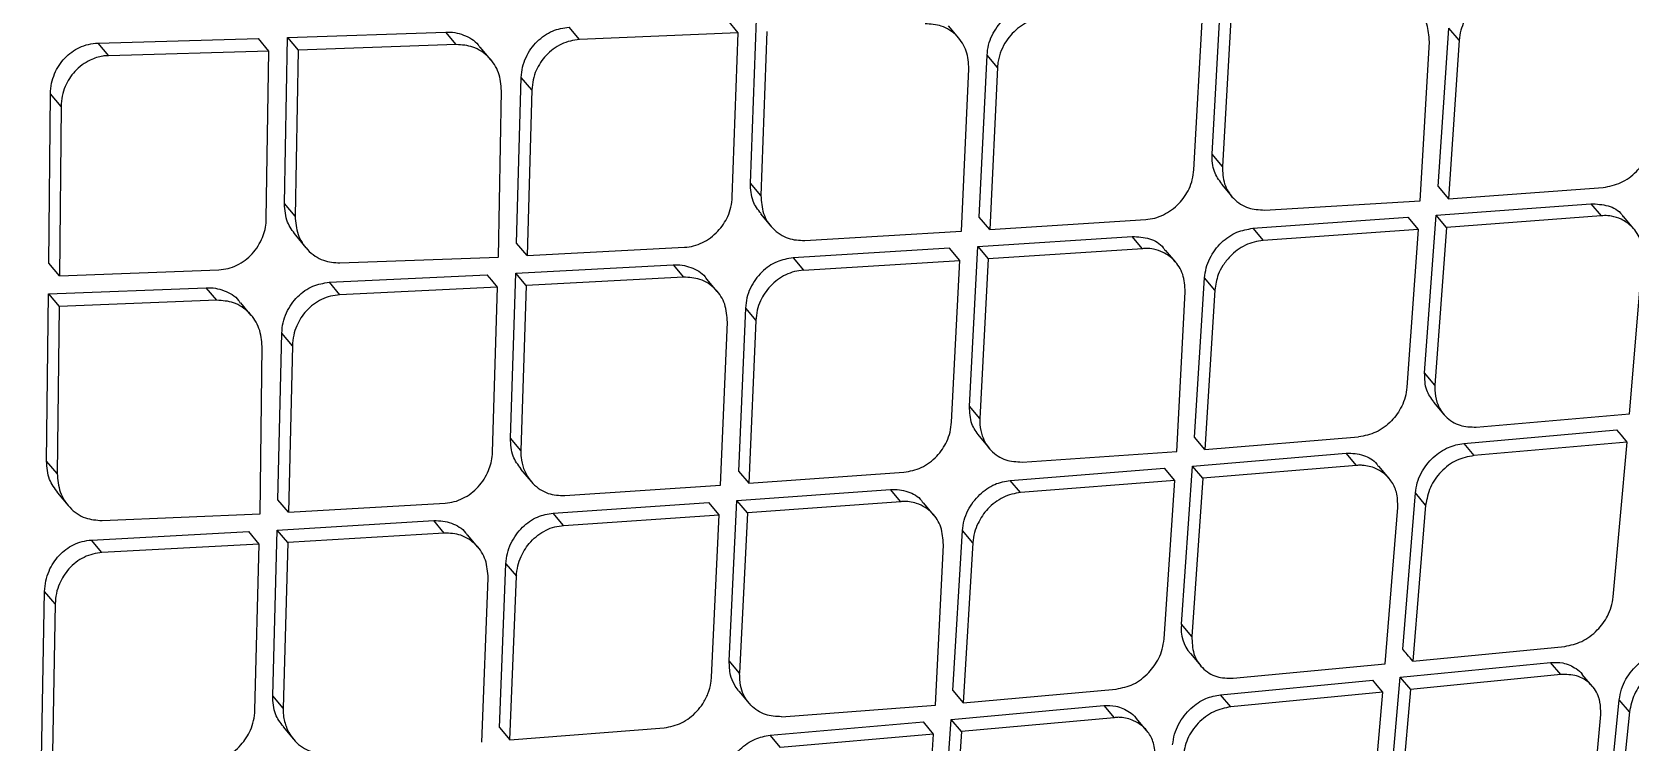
# Model space of a CAD drawing. Extents: x 0 to 84, y -21 to 126.
# Drawn here: x 9.404 to 11.04, y 64.551 to 65.278 of the extents above; entities that cross this region are included whole.
import ezdxf

# ---------------------------------------------------------------- set-up
doc = ezdxf.new("R2010")
doc.units = 0
doc.header["$MEASUREMENT"] = 0
doc.layers.add('1', color=4, linetype='Continuous')

# ---------------------------------------------------------------- blocks, each defined once
blk = doc.blocks.new('PRODIGY')
at = {"layer": '1', "color": 3, "linetype": 'Continuous', "lineweight": 25}
for p, q in [((10.6121, 65.153), (10.6213, 65.3157)), ((10.5936, 65.137), (10.6027, 65.3015)), ((10.6319, 65.3031), (10.6227, 65.1405)), ((9.6656, 65.2724), (9.8276, 65.278)), ((9.8384, 65.2652), (9.8276, 65.278)), ((9.9646, 65.2702), (9.9539, 65.283)), ((10.1271, 65.2772), (10.1163, 65.29)), ((10.1395, 65.1234), (10.1458, 65.2913)), ((10.1565, 65.2786), (10.1502, 65.1107)), ((10.353, 65.2716), (10.3423, 65.2843)), ((10.8436, 65.1198), (10.8546, 65.2821)), ((10.8651, 65.2696), (10.8546, 65.2821)), ((9.4715, 65.2667), (9.6358, 65.2714)), ((9.4715, 65.2667), (9.4824, 65.2537)), ((9.6467, 65.2585), (9.6358, 65.2714)), ((9.6626, 65.1024), (9.6656, 65.2724)), ((9.6656, 65.2723), (9.6765, 65.2595)), ((9.8384, 65.2652), (9.6765, 65.2595)), ((9.8737, 65.2497), (9.8629, 65.2625)), ((10.1271, 65.2772), (9.9646, 65.2702)), ((10.121, 65.1092), (10.1271, 65.2773)), ((10.8253, 65.1053), (10.8346, 65.2681)), ((10.8651, 65.2696), (10.8541, 65.1073)), ((9.6467, 65.2585), (9.4824, 65.2537)), ((9.6438, 65.0867), (9.6467, 65.2585)), ((9.6765, 65.2595), (9.6734, 65.0895)), ((10.3739, 65.0885), (10.3818, 65.2544)), ((10.3925, 65.2418), (10.3818, 65.2544)), ((9.9002, 65.0619), (9.905, 65.2315)), ((9.9158, 65.2187), (9.905, 65.2314)), ((10.3555, 65.0741), (10.3632, 65.2402)), ((10.3925, 65.2418), (10.3845, 65.0759)), ((9.4214, 65.0414), (9.423, 65.2148)), ((9.4339, 65.2018), (9.423, 65.2148)), ((9.8816, 65.0477), (9.8847, 65.2178)), ((9.9158, 65.2187), (9.911, 65.0491)), ((9.4339, 65.2018), (9.4323, 65.0284)), ((10.6227, 65.1405), (10.6121, 65.153)), ((10.1502, 65.1107), (10.1395, 65.1234)), ((10.6218, 65.1222), (10.6324, 65.1097)), ((10.8436, 65.1198), (10.8541, 65.1073)), ((10.8541, 65.1073), (11.0127, 65.1189)), ((9.6734, 65.0895), (9.6625, 65.1024)), ((10.6659, 65.0958), (10.8253, 65.1053)), ((10.8415, 65.0904), (10.9999, 65.1022)), ((10.9999, 65.1022), (11.0105, 65.0898)), ((10.1499, 65.0918), (10.1606, 65.0791)), ((10.3845, 65.0759), (10.3739, 65.0885)), ((10.3845, 65.0759), (10.5443, 65.0861)), ((10.6538, 65.0771), (10.8127, 65.0884)), ((10.8127, 65.0884), (10.8233, 65.0759)), ((10.8298, 64.9291), (10.8415, 65.0904)), ((10.8521, 65.078), (10.8415, 65.0904)), ((11.0105, 65.0898), (10.8521, 65.078)), ((11.0439, 65.0765), (11.0334, 65.089)), ((9.6737, 65.0699), (9.6845, 65.0571)), ((10.1952, 65.0645), (10.3555, 65.0741)), ((10.3724, 65.0584), (10.5305, 65.0687)), ((10.5411, 65.0562), (10.5305, 65.0687)), ((10.6539, 65.0771), (10.6644, 65.0646)), ((10.8233, 65.0759), (10.6644, 65.0646)), ((10.8233, 65.0759), (10.8117, 64.9143)), ((10.8521, 65.078), (10.8403, 64.9166)), ((9.911, 65.0491), (9.9002, 65.0619)), ((9.911, 65.0491), (10.0722, 65.0576)), ((10.3434, 65.0566), (10.1832, 65.0469)), ((10.354, 65.044), (10.3434, 65.0566)), ((10.3638, 64.895), (10.3724, 65.0584)), ((10.3724, 65.0584), (10.383, 65.0458)), ((10.5411, 65.0562), (10.383, 65.0458)), ((10.575, 65.0423), (10.5644, 65.0548)), ((9.4323, 65.0284), (9.4214, 65.0414)), ((9.4323, 65.0284), (9.5954, 65.0346)), ((9.7193, 65.0416), (9.8816, 65.0476)), ((9.8993, 65.0311), (10.0603, 65.0398)), ((10.0603, 65.0398), (10.071, 65.0271)), ((10.1832, 65.0469), (10.1939, 65.0342)), ((10.1939, 65.0342), (10.354, 65.044)), ((10.3455, 64.8787), (10.354, 65.044)), ((10.383, 65.0458), (10.3744, 64.8824)), ((11.0395, 64.8871), (11.0528, 65.0466)), ((9.421, 65.0099), (9.5824, 65.0162)), ((9.5933, 65.0034), (9.5824, 65.0162)), ((9.7082, 65.0218), (9.87, 65.0296)), ((9.7082, 65.0218), (9.719, 65.009)), ((9.8807, 65.0169), (9.719, 65.009)), ((9.8755, 64.8478), (9.8807, 65.0169)), ((9.8938, 64.8623), (9.8993, 65.0311)), ((9.91, 65.0184), (9.8993, 65.0311)), ((9.91, 65.0184), (9.9046, 64.8496)), ((10.071, 65.0271), (9.91, 65.0184)), ((10.1056, 65.0125), (10.0949, 65.0251)), ((10.5941, 64.8632), (10.6045, 65.0262)), ((10.6151, 65.0137), (10.6045, 65.0262)), ((9.4189, 64.8388), (9.421, 65.0099)), ((9.4211, 65.0099), (9.432, 64.997)), ((9.5933, 65.0034), (9.432, 64.997)), ((9.6286, 64.9879), (9.6178, 65.0007)), ((10.576, 64.8485), (10.5847, 65.012)), ((10.6151, 65.0137), (10.6046, 64.8507)), ((9.432, 64.997), (9.4298, 64.8259)), ((10.1344, 64.9953), (10.1272, 64.8286)), ((10.1344, 64.9953), (10.1451, 64.9827)), ((9.6559, 64.7991), (9.6599, 64.9697)), ((9.6707, 64.9569), (9.6599, 64.9697)), ((10.1089, 64.814), (10.116, 64.9809)), ((10.1451, 64.9827), (10.1378, 64.816)), ((9.6375, 64.7847), (9.6397, 64.9559)), ((9.6707, 64.9569), (9.6667, 64.7863)), ((10.8403, 64.9166), (10.8298, 64.9291)), ((10.3744, 64.8824), (10.3638, 64.895)), ((10.8389, 64.8991), (10.8494, 64.8866)), ((10.8826, 64.8735), (11.0395, 64.8871)), ((10.8698, 64.8569), (11.0266, 64.8706)), ((9.9046, 64.8496), (9.8938, 64.8623)), ((10.3736, 64.8641), (10.3842, 64.8516)), ((10.6046, 64.8507), (10.5941, 64.8632)), ((10.6046, 64.8507), (10.7622, 64.8635)), ((10.8698, 64.8569), (10.8803, 64.8444)), ((11.037, 64.8582), (10.8803, 64.8444)), ((11.0228, 64.6997), (11.037, 64.8582)), ((9.4298, 64.8259), (9.4189, 64.8388)), ((10.4176, 64.8378), (10.576, 64.8484)), ((10.5921, 64.8337), (10.7496, 64.8467)), ((10.7601, 64.8342), (10.7496, 64.8467)), ((9.9043, 64.8306), (9.915, 64.8179)), ((10.1272, 64.8286), (10.1378, 64.816)), ((10.1378, 64.816), (10.2967, 64.8273)), ((10.4056, 64.819), (10.5635, 64.8314)), ((10.5741, 64.8189), (10.5635, 64.8314)), ((10.5809, 64.6717), (10.5921, 64.8337)), ((10.6027, 64.8212), (10.5914, 64.6593)), ((10.6027, 64.8212), (10.5922, 64.8337)), ((10.7601, 64.8342), (10.6027, 64.8212)), ((10.7934, 64.821), (10.7828, 64.8336)), ((9.4302, 64.8062), (9.4411, 64.7933)), ((9.9495, 64.8034), (10.1089, 64.814)), ((10.1258, 64.7984), (10.283, 64.8098)), ((10.2936, 64.7972), (10.283, 64.8098)), ((10.4162, 64.8065), (10.4056, 64.819)), ((10.5741, 64.8189), (10.4162, 64.8065)), ((10.563, 64.6567), (10.5741, 64.8189)), ((10.8073, 64.6463), (10.8203, 64.8061)), ((10.8308, 64.7937), (10.8203, 64.8061)), ((9.6667, 64.7863), (9.6559, 64.7991)), ((9.6667, 64.7863), (9.8271, 64.7957)), ((9.9377, 64.7856), (10.0969, 64.7964)), ((10.1076, 64.7838), (10.0969, 64.7964)), ((10.1179, 64.6341), (10.1258, 64.7984)), ((10.1364, 64.7858), (10.1258, 64.7984)), ((10.2936, 64.7972), (10.1364, 64.7858)), ((10.3274, 64.7834), (10.3168, 64.796)), ((10.7895, 64.6311), (10.8023, 64.7912)), ((10.8308, 64.7937), (10.8178, 64.6339)), ((9.4758, 64.7779), (9.6375, 64.7847)), ((9.6551, 64.7682), (9.8154, 64.7778)), ((9.8261, 64.7651), (9.8154, 64.7778)), ((9.9483, 64.7729), (9.9377, 64.7856)), ((9.9483, 64.7729), (10.1076, 64.7838)), ((10.0998, 64.6177), (10.1076, 64.7838)), ((10.1364, 64.7858), (10.1285, 64.6216)), ((9.4649, 64.7579), (9.6259, 64.7665)), ((9.4757, 64.7451), (9.4649, 64.7579)), ((9.6367, 64.7538), (9.6259, 64.7665)), ((9.6505, 64.5984), (9.6551, 64.7682)), ((9.6659, 64.7554), (9.6551, 64.7682)), ((9.6659, 64.7554), (9.6612, 64.5857)), ((9.8261, 64.7651), (9.6659, 64.7554)), ((9.8606, 64.7505), (9.8499, 64.7632)), ((10.3469, 64.6039), (10.3567, 64.7676)), ((10.3673, 64.755), (10.3567, 64.7676)), ((10.3673, 64.755), (10.3574, 64.5914)), ((9.6367, 64.7538), (9.4757, 64.7451)), ((9.6323, 64.5838), (9.6367, 64.7538)), ((10.329, 64.5889), (10.3371, 64.7531)), ((9.8828, 64.5659), (9.8893, 64.7335)), ((9.8893, 64.7335), (9.9, 64.7208)), ((9.4138, 64.5337), (9.4169, 64.7053)), ((9.4278, 64.6925), (9.417, 64.7053)), ((9.8647, 64.5511), (9.871, 64.7189)), ((9.8934, 64.5533), (9.9, 64.7208)), ((9.4278, 64.6925), (9.4246, 64.5209)), ((10.5914, 64.6593), (10.5809, 64.6717)), ((10.59, 64.6417), (10.6005, 64.6292)), ((10.8178, 64.6339), (10.9732, 64.6491)), ((10.1285, 64.6216), (10.1179, 64.6341)), ((10.6336, 64.6164), (10.7895, 64.6311)), ((10.8048, 64.6174), (10.9586, 64.6327)), ((10.9691, 64.6203), (10.9586, 64.6327)), ((10.6209, 64.5996), (10.7766, 64.6146)), ((10.791, 64.4602), (10.8048, 64.6174)), ((10.8048, 64.6173), (10.8153, 64.6049)), ((10.9691, 64.6203), (10.8153, 64.6049)), ((11.0016, 64.6081), (10.9912, 64.6204)), ((9.6612, 64.5857), (9.6505, 64.5984)), ((10.1277, 64.6032), (10.1383, 64.5907)), ((10.3469, 64.6039), (10.3574, 64.5914)), ((10.3574, 64.5914), (10.514, 64.6054)), ((10.6314, 64.5872), (10.6209, 64.5996)), ((10.7871, 64.6022), (10.6314, 64.5872)), ((10.7732, 64.4433), (10.7871, 64.6022)), ((10.8153, 64.6049), (10.8014, 64.4478)), ((11.0132, 64.4379), (11.0291, 64.5944)), ((11.0395, 64.5821), (11.0291, 64.5944)), ((10.1715, 64.5771), (10.329, 64.5889)), ((10.3343, 64.4117), (10.345, 64.5743)), ((10.345, 64.5743), (10.5014, 64.5885)), ((10.3556, 64.5618), (10.345, 64.5743)), ((10.5119, 64.576), (10.3556, 64.5618)), ((10.5014, 64.5885), (10.5119, 64.576)), ((10.5451, 64.5631), (10.5346, 64.5755)), ((10.9958, 64.4224), (11.01, 64.5794)), ((11.0395, 64.5821), (11.0236, 64.4256)), ((9.6611, 64.5666), (9.6718, 64.5539)), ((9.8828, 64.5659), (9.8934, 64.5533)), ((9.8934, 64.5533), (10.0514, 64.5657)), ((10.1597, 64.5582), (10.3166, 64.5718)), ((10.1702, 64.5457), (10.1597, 64.5582)), ((10.3271, 64.5593), (10.1702, 64.5456)), ((10.3271, 64.5593), (10.3166, 64.5718)), ((10.3166, 64.3965), (10.3271, 64.5593)), ((10.3556, 64.5618), (10.3448, 64.3993))]:
    blk.add_line(p, q, dxfattribs=at)
at = {"layer": '1', "color": 3, "linetype": 'Continuous', "lineweight": 25, "flags": 128}
for points in [[(9.8807, 65.0169), (9.8747, 65.024), (9.87, 65.0296)], [(11.037, 64.8582), (11.0312, 64.8652), (11.0266, 64.8706)], [(10.7871, 64.6022), (10.7812, 64.6091), (10.7766, 64.6146)]]:
    blk.add_lwpolyline(points, dxfattribs=at)
at = {"layer": '1', "color": 3, "linetype": 'Continuous', "lineweight": 25}
blk.add_arc((10.6177, 64.6667), 0.0372, 172.2272, 222.0805, dxfattribs=at)
for points, knots in [([(9.9071, 61.4994), (10.0344, 61.6178), (10.2936, 61.8591), (10.674, 62.2138), (11.0381, 62.5536), (11.3708, 62.8642), (11.6721, 63.1456), (11.9421, 63.3978), (12.2073, 63.6454), (12.4768, 63.8969), (12.7617, 64.1627), (13.0468, 64.4283), (13.3194, 64.6822), (13.5794, 64.9241), (13.829, 65.1563), (14.0937, 65.4023), (14.3852, 65.673), (14.7122, 65.9766), (15.0677, 66.3063), (15.4502, 66.6609), (15.8584, 67.0394), (16.2987, 67.448), (16.7561, 67.8725), (17.0665, 68.1614), (17.2195, 68.3038)], [0, 0, 0, 0, 0.052205, 0.106329, 0.156158, 0.201702, 0.242965, 0.279941, 0.312633, 0.351893, 0.390616, 0.429625, 0.468921, 0.502488, 0.536262, 0.571311, 0.611052, 0.65574, 0.705379, 0.756722, 0.812476, 0.872629, 0.937199, 1, 1, 1, 1]), ([(18.6647, 67.4283), (18.3332, 67.2006), (17.6736, 66.7476), (16.7295, 66.0094), (15.8109, 65.2516), (14.9176, 64.4679), (14.0492, 63.67), (13.2016, 62.8605), (12.3829, 62.0294), (11.5877, 61.1661), (11.0913, 60.5598), (10.8417, 60.2549)], [0, 0, 0, 0, 0.113392, 0.225638, 0.337341, 0.448782, 0.560232, 0.669481, 0.778832, 0.888787, 1, 1, 1, 1]), ([(10.8346, 65.2681), (10.8342, 65.2743), (10.8335, 65.2865), (10.8245, 65.3003), (10.8133, 65.3085), (10.8032, 65.3118), (10.7958, 65.3128), (10.7921, 65.3125), (10.7909, 65.3124)], [0, 0, 0, 0, 0.249287, 0.498361, 0.695539, 0.844884, 0.946292, 1, 1, 1, 1]), ([(10.9149, 65.32), (10.9118, 65.3196), (10.9056, 65.3188), (10.8936, 65.3143), (10.8804, 65.305), (10.8711, 65.2916), (10.8664, 65.2796), (10.8656, 65.273), (10.8651, 65.2696)], [0, 0, 0, 0, 0.126753, 0.252494, 0.500311, 0.732695, 0.862077, 1, 1, 1, 1]), ([(10.3818, 65.2544), (10.3822, 65.2578), (10.3829, 65.2647), (10.3866, 65.2744), (10.3918, 65.2833), (10.4004, 65.2932), (10.4137, 65.3025), (10.4254, 65.3044), (10.4311, 65.3054)], [0, 0, 0, 0, 0.137939, 0.271922, 0.402078, 0.528622, 0.770336, 1, 1, 1, 1]), ([(9.8276, 65.278), (9.8308, 65.278), (9.8371, 65.2778), (9.8487, 65.2742), (9.8583, 65.2692), (9.862, 65.263), (9.8625, 65.2622)], [0, 0, 0, 0, 0.233086, 0.464564, 0.922384, 1, 1, 1, 1]), ([(9.905, 65.2315), (9.9053, 65.235), (9.9059, 65.2419), (9.9095, 65.2519), (9.9146, 65.2608), (9.9231, 65.2708), (9.9363, 65.2803), (9.9481, 65.2821), (9.9539, 65.283)], [0, 0, 0, 0, 0.138389, 0.272567, 0.402715, 0.529078, 0.770322, 1, 1, 1, 1]), ([(10.3632, 65.2402), (10.3628, 65.2465), (10.362, 65.259), (10.3534, 65.2723), (10.3438, 65.2801), (10.333, 65.2855), (10.324, 65.2861), (10.3183, 65.2864)], [0, 0, 0, 0, 0.249047, 0.498587, 0.639792, 0.770549, 1, 1, 1, 1]), ([(10.4418, 65.2927), (10.4386, 65.2924), (10.4324, 65.2917), (10.4233, 65.2883), (10.4149, 65.2833), (10.4075, 65.2768), (10.401, 65.2687), (10.396, 65.2591), (10.3931, 65.2498), (10.3926, 65.2439), (10.3925, 65.2418)], [0, 0, 0, 0, 0.126372, 0.251766, 0.376475, 0.500726, 0.623908, 0.767187, 0.913228, 1, 1, 1, 1]), ([(9.4229, 65.2148), (9.4232, 65.2184), (9.4237, 65.2254), (9.4278, 65.2382), (9.4367, 65.2521), (9.4499, 65.2615), (9.4618, 65.2658), (9.4682, 65.2664), (9.4715, 65.2667)], [0, 0, 0, 0, 0.139083, 0.270935, 0.512791, 0.746542, 0.87124, 1, 1, 1, 1]), ([(9.8847, 65.2178), (9.8842, 65.2242), (9.883, 65.2369), (9.8741, 65.2505), (9.8643, 65.2585), (9.8533, 65.2641), (9.8442, 65.2648), (9.8384, 65.2652)], [0, 0, 0, 0, 0.248843, 0.498573, 0.640146, 0.770958, 1, 1, 1, 1]), ([(9.9646, 65.2702), (9.9615, 65.2699), (9.9552, 65.2692), (9.946, 65.2658), (9.9376, 65.2608), (9.9281, 65.2524), (9.9209, 65.2414), (9.9167, 65.229), (9.9161, 65.2222), (9.9158, 65.2187)], [0, 0, 0, 0, 0.12663, 0.252179, 0.376965, 0.501439, 0.732698, 0.861879, 1, 1, 1, 1]), ([(9.4824, 65.2537), (9.4822, 65.2537), (9.4815, 65.2538), (9.4795, 65.2538), (9.4735, 65.2531), (9.4648, 65.2502), (9.4551, 65.2445), (9.4456, 65.236), (9.4386, 65.2248), (9.4346, 65.2123), (9.4341, 65.2054), (9.4339, 65.2018)], [0, 0, 0, 0, 0.009826, 0.025586, 0.075772, 0.251618, 0.376065, 0.502004, 0.733155, 0.862123, 1, 1, 1, 1]), ([(11.0127, 65.1189), (11.0188, 65.1201), (11.031, 65.1224), (11.047, 65.1342), (11.0565, 65.1475), (11.0612, 65.1594), (11.0621, 65.1659), (11.0626, 65.1692)], [0, 0, 0, 0, 0.248773, 0.499587, 0.733972, 0.863105, 1, 1, 1, 1]), ([(10.6222, 65.1225), (10.6192, 65.1265), (10.6127, 65.1352), (10.6123, 65.1468), (10.6121, 65.153)], [0, 0, 0, 0, 0.458214, 1, 1, 1, 1]), ([(10.5443, 65.0861), (10.5473, 65.0865), (10.5535, 65.0872), (10.5625, 65.0907), (10.5709, 65.0957), (10.5805, 65.1041), (10.5879, 65.1149), (10.5924, 65.127), (10.5932, 65.1336), (10.5936, 65.137)], [0, 0, 0, 0, 0.124621, 0.249567, 0.374994, 0.50109, 0.733778, 0.86277, 1, 1, 1, 1]), ([(10.6227, 65.1405), (10.623, 65.1343), (10.6236, 65.1221), (10.6318, 65.1092), (10.641, 65.1017), (10.6514, 65.0965), (10.6602, 65.0961), (10.6659, 65.0958)], [0, 0, 0, 0, 0.249379, 0.498903, 0.636725, 0.766292, 1, 1, 1, 1]), ([(10.1504, 65.0921), (10.1472, 65.0962), (10.1404, 65.1051), (10.1398, 65.117), (10.1395, 65.1234)], [0, 0, 0, 0, 0.456349, 1, 1, 1, 1]), ([(9.6741, 65.0701), (9.6709, 65.0744), (9.6639, 65.0836), (9.663, 65.0957), (9.6625, 65.1024)], [0, 0, 0, 0, 0.454919, 1, 1, 1, 1]), ([(10.0722, 65.0576), (10.0753, 65.058), (10.0814, 65.0587), (10.0905, 65.0621), (10.0989, 65.0672), (10.1085, 65.0757), (10.1157, 65.0866), (10.12, 65.0989), (10.1206, 65.1057), (10.121, 65.1092)], [0, 0, 0, 0, 0.12487, 0.249836, 0.375229, 0.50128, 0.733342, 0.86241, 1, 1, 1, 1]), ([(10.1502, 65.1107), (10.1507, 65.1044), (10.1516, 65.0918), (10.1601, 65.0785), (10.1696, 65.0708), (10.1804, 65.0653), (10.1894, 65.0648), (10.1952, 65.0645)], [0, 0, 0, 0, 0.249184, 0.498716, 0.637217, 0.767032, 1, 1, 1, 1]), ([(10.9999, 65.1022), (11.0059, 65.1019), (11.0177, 65.1013), (11.0293, 65.0951), (11.0325, 65.0895), (11.0329, 65.0887)], [0, 0, 0, 0, 0.46735, 0.924636, 1, 1, 1, 1]), ([(9.5954, 65.0346), (9.5985, 65.035), (9.6048, 65.0356), (9.6139, 65.039), (9.6224, 65.0441), (9.6322, 65.053), (9.6406, 65.0668), (9.6438, 65.0795), (9.6438, 65.0859), (9.6438, 65.0867)], [0, 0, 0, 0, 0.125416, 0.250573, 0.375934, 0.501873, 0.750952, 0.971882, 1, 1, 1, 1]), ([(9.6734, 65.0895), (9.674, 65.0831), (9.6751, 65.0703), (9.6839, 65.0567), (9.6935, 65.0485), (9.7044, 65.0428), (9.7135, 65.0421), (9.7193, 65.0416)], [0, 0, 0, 0, 0.248987, 0.498696, 0.638398, 0.768561, 1, 1, 1, 1]), ([(11.0528, 65.0466), (11.0526, 65.0527), (11.0522, 65.0648), (11.0435, 65.0784), (11.0324, 65.0863), (11.0223, 65.0895), (11.0151, 65.0903), (11.0116, 65.0899), (11.0105, 65.0898)], [0, 0, 0, 0, 0.249429, 0.498599, 0.699188, 0.849669, 0.949878, 1, 1, 1, 1]), ([(10.5305, 65.0687), (10.5364, 65.0683), (10.5483, 65.0676), (10.56, 65.0612), (10.5634, 65.0554), (10.564, 65.0545)], [0, 0, 0, 0, 0.463897, 0.915349, 1, 1, 1, 1]), ([(10.6045, 65.0262), (10.6049, 65.0297), (10.6058, 65.0365), (10.6096, 65.0463), (10.615, 65.0551), (10.6237, 65.0649), (10.6369, 65.0741), (10.6483, 65.0761), (10.6538, 65.0771)], [0, 0, 0, 0, 0.140009, 0.275559, 0.406814, 0.533818, 0.774508, 1, 1, 1, 1]), ([(10.5847, 65.012), (10.5843, 65.0181), (10.5835, 65.0304), (10.5746, 65.0442), (10.5634, 65.0523), (10.5534, 65.0556), (10.546, 65.0567), (10.5423, 65.0563), (10.5411, 65.0562)], [0, 0, 0, 0, 0.249403, 0.49832, 0.694227, 0.843123, 0.944943, 1, 1, 1, 1]), ([(10.6644, 65.0646), (10.6613, 65.0642), (10.6552, 65.0634), (10.6462, 65.0599), (10.6378, 65.0549), (10.6299, 65.0479), (10.6232, 65.0394), (10.617, 65.0279), (10.6158, 65.0191), (10.6151, 65.0137)], [0, 0, 0, 0, 0.125484, 0.25065, 0.375688, 0.500763, 0.651443, 0.784922, 1, 1, 1, 1]), ([(10.0603, 65.0398), (10.0635, 65.0398), (10.0698, 65.0398), (10.0812, 65.0364), (10.0906, 65.0316), (10.0941, 65.0257), (10.0945, 65.0249)], [0, 0, 0, 0, 0.2359836, 0.469582, 0.9286468, 1, 1, 1, 1]), ([(10.1832, 65.0469), (10.1776, 65.0459), (10.1661, 65.044), (10.1531, 65.0347), (10.1444, 65.0247), (10.1392, 65.0158), (10.1355, 65.0058), (10.1348, 64.9989), (10.1344, 64.9953)], [0, 0, 0, 0, 0.225386, 0.465681, 0.592579, 0.723853, 0.859606, 1, 1, 1, 1]), ([(10.1939, 65.0342), (10.1908, 65.0339), (10.1846, 65.0331), (10.1756, 65.0296), (10.1672, 65.0246), (10.1577, 65.0161), (10.1505, 65.0053), (10.1461, 64.993), (10.1454, 64.9862), (10.1451, 64.9827)], [0, 0, 0, 0, 0.12557, 0.250783, 0.375887, 0.501143, 0.73051, 0.860321, 1, 1, 1, 1]), ([(9.5824, 65.0162), (9.5856, 65.0162), (9.592, 65.0161), (9.6035, 65.0125), (9.6131, 65.0075), (9.6168, 65.0013), (9.6173, 65.0004)], [0, 0, 0, 0, 0.233513, 0.464672, 0.919808, 1, 1, 1, 1]), ([(9.6598, 64.9697), (9.6601, 64.9733), (9.6607, 64.9804), (9.6642, 64.9905), (9.6693, 64.9995), (9.6778, 65.0096), (9.6909, 65.019), (9.7026, 65.0209), (9.7082, 65.0218)], [0, 0, 0, 0, 0.140268, 0.275785, 0.406749, 0.533363, 0.773531, 1, 1, 1, 1]), ([(10.116, 64.9809), (10.1155, 64.9872), (10.1147, 64.9998), (10.1061, 65.0131), (10.0966, 65.0209), (10.0858, 65.0263), (10.0768, 65.0268), (10.071, 65.0271)], [0, 0, 0, 0, 0.249117, 0.498659, 0.63831, 0.768511, 1, 1, 1, 1]), ([(9.6397, 64.9559), (9.6391, 64.9623), (9.6379, 64.9751), (9.6289, 64.9887), (9.6192, 64.9967), (9.6082, 65.0024), (9.5991, 65.003), (9.5933, 65.0034)], [0, 0, 0, 0, 0.248932, 0.498673, 0.639124, 0.769562, 1, 1, 1, 1]), ([(9.719, 65.009), (9.7159, 65.0086), (9.7096, 65.008), (9.7005, 65.0045), (9.6921, 64.9994), (9.6827, 64.9909), (9.6757, 64.9798), (9.6715, 64.9674), (9.671, 64.9605), (9.6707, 64.9569)], [0, 0, 0, 0, 0.1259177, 0.2512029, 0.3762073, 0.5013656, 0.7309996, 0.860622, 1, 1, 1, 1]), ([(13.4874, 64.9679), (13.0503, 64.5586), (12.3785, 63.9295), (11.1802, 62.783), (10.4172, 62.0482), (9.8858, 61.5364)], [0, 0, 0, 0, 0.360925, 0.554871, 1, 1, 1, 1]), ([(10.8393, 64.8994), (10.8364, 64.9032), (10.8301, 64.9115), (10.8299, 64.9229), (10.8298, 64.9291)], [0, 0, 0, 0, 0.4545187, 1, 1, 1, 1]), ([(10.8117, 64.9143), (10.8112, 64.9109), (10.8103, 64.9043), (10.8056, 64.8923), (10.7981, 64.8816), (10.7885, 64.8733), (10.7774, 64.8664), (10.7683, 64.8646), (10.7622, 64.8635)], [0, 0, 0, 0, 0.139081, 0.268893, 0.49979, 0.626912, 0.753292, 1, 1, 1, 1]), ([(10.8403, 64.9166), (10.8403, 64.9164), (10.8402, 64.9159), (10.8402, 64.9142), (10.8401, 64.9083), (10.8421, 64.8971), (10.8489, 64.8859), (10.8579, 64.8788), (10.8681, 64.8739), (10.8769, 64.8737), (10.8826, 64.8735)], [0, 0, 0, 0, 0.007299, 0.021445, 0.070415, 0.25037, 0.499593, 0.63458, 0.763112, 1, 1, 1, 1]), ([(10.374, 64.8644), (10.371, 64.8684), (10.3645, 64.8771), (10.3641, 64.8887), (10.3638, 64.895)], [0, 0, 0, 0, 0.458957, 1, 1, 1, 1]), ([(10.2967, 64.8273), (10.3028, 64.8284), (10.3119, 64.8301), (10.323, 64.8371), (10.3326, 64.8455), (10.3399, 64.8564), (10.3444, 64.8686), (10.3451, 64.8753), (10.3455, 64.8787)], [0, 0, 0, 0, 0.247205, 0.373104, 0.500357, 0.730915, 0.860725, 1, 1, 1, 1]), ([(10.3744, 64.8824), (10.3744, 64.8803), (10.3743, 64.8741), (10.3768, 64.8623), (10.3836, 64.8511), (10.3927, 64.8437), (10.403, 64.8385), (10.4119, 64.8381), (10.4176, 64.8378)], [0, 0, 0, 0, 0.084096, 0.250225, 0.499459, 0.635493, 0.764398, 1, 1, 1, 1]), ([(9.9048, 64.8309), (9.9016, 64.835), (9.8948, 64.8439), (9.8942, 64.8558), (9.8938, 64.8623)], [0, 0, 0, 0, 0.456904, 1, 1, 1, 1]), ([(10.8203, 64.8061), (10.8208, 64.8096), (10.8218, 64.8165), (10.8259, 64.8264), (10.8316, 64.8352), (10.8404, 64.8448), (10.8534, 64.8538), (10.8645, 64.8559), (10.8698, 64.8569)], [0, 0, 0, 0, 0.143512, 0.281679, 0.414567, 0.54227, 0.781085, 1, 1, 1, 1]), ([(9.4306, 64.8064), (9.4273, 64.8107), (9.4203, 64.8201), (9.4194, 64.8322), (9.4189, 64.8388)], [0, 0, 0, 0, 0.462107, 1, 1, 1, 1]), ([(9.8271, 64.7957), (9.8302, 64.7961), (9.8363, 64.7968), (9.8453, 64.8004), (9.8537, 64.8055), (9.8635, 64.8144), (9.872, 64.828), (9.8753, 64.8406), (9.8755, 64.847), (9.8755, 64.8478)], [0, 0, 0, 0, 0.124113, 0.248913, 0.374694, 0.501598, 0.750752, 0.968838, 1, 1, 1, 1]), ([(9.9046, 64.8496), (9.9046, 64.8472), (9.9046, 64.8409), (9.9075, 64.8287), (9.9145, 64.8173), (9.924, 64.8096), (9.9347, 64.8041), (9.9437, 64.8037), (9.9495, 64.8034)], [0, 0, 0, 0, 0.092728, 0.250083, 0.499315, 0.636416, 0.76565, 1, 1, 1, 1]), ([(10.7496, 64.8467), (10.7526, 64.8467), (10.7587, 64.8469), (10.7697, 64.844), (10.7787, 64.8397), (10.7819, 64.8341), (10.7824, 64.8333)], [0, 0, 0, 0, 0.236638, 0.469279, 0.921065, 1, 1, 1, 1]), ([(10.8803, 64.8444), (10.8742, 64.8432), (10.8621, 64.8408), (10.846, 64.8286), (10.8343, 64.8121), (10.832, 64.7998), (10.8308, 64.7937)], [0, 0, 0, 0, 0.248822, 0.500133, 0.749811, 1, 1, 1, 1]), ([(9.4298, 64.8259), (9.4304, 64.8195), (9.4316, 64.8066), (9.4404, 64.7929), (9.45, 64.7848), (9.4609, 64.779), (9.47, 64.7783), (9.4758, 64.7779)], [0, 0, 0, 0, 0.249149, 0.498877, 0.637661, 0.767469, 1, 1, 1, 1]), ([(10.8023, 64.7912), (10.8022, 64.7965), (10.8021, 64.8066), (10.7961, 64.8185), (10.7884, 64.8265), (10.7786, 64.8322), (10.7696, 64.8343), (10.7627, 64.8346), (10.7608, 64.8343), (10.7601, 64.8342)], [0, 0, 0, 0, 0.220324, 0.413561, 0.579595, 0.718372, 0.91342, 0.970244, 1, 1, 1, 1]), ([(10.283, 64.8098), (10.286, 64.8098), (10.2922, 64.8099), (10.3033, 64.8068), (10.3124, 64.8023), (10.3158, 64.7966), (10.3163, 64.7957)], [0, 0, 0, 0, 0.235381, 0.466912, 0.917382, 1, 1, 1, 1]), ([(10.3567, 64.7676), (10.3571, 64.7711), (10.358, 64.7781), (10.3619, 64.7881), (10.3674, 64.797), (10.3761, 64.8068), (10.389, 64.816), (10.4002, 64.818), (10.4056, 64.819)], [0, 0, 0, 0, 0.14306, 0.280814, 0.413405, 0.540881, 0.779838, 1, 1, 1, 1]), ([(10.4162, 64.8065), (10.4132, 64.8061), (10.4071, 64.8052), (10.3982, 64.8017), (10.3898, 64.7966), (10.3804, 64.7882), (10.3732, 64.7775), (10.3685, 64.7654), (10.3677, 64.7586), (10.3673, 64.755)], [0, 0, 0, 0, 0.124392, 0.24924, 0.374662, 0.50087, 0.726927, 0.857688, 1, 1, 1, 1]), ([(10.3371, 64.7531), (10.3367, 64.7593), (10.3359, 64.7716), (10.3278, 64.7841), (10.3185, 64.7917), (10.3086, 64.7962), (10.2993, 64.7979), (10.2941, 64.7973), (10.2936, 64.7972)], [0, 0, 0, 0, 0.249679, 0.498599, 0.627864, 0.773816, 0.975895, 1, 1, 1, 1]), ([(9.8154, 64.7778), (9.8186, 64.7778), (9.8248, 64.7778), (9.8362, 64.7745), (9.8455, 64.7697), (9.849, 64.7638), (9.8495, 64.7629)], [0, 0, 0, 0, 0.236328, 0.469198, 0.924097, 1, 1, 1, 1]), ([(9.8893, 64.7335), (9.8896, 64.7371), (9.8903, 64.7442), (9.8941, 64.7543), (9.8994, 64.7634), (9.908, 64.7734), (9.9209, 64.7826), (9.9322, 64.7846), (9.9377, 64.7856)], [0, 0, 0, 0, 0.14265, 0.280007, 0.412247, 0.539451, 0.77849, 1, 1, 1, 1]), ([(9.9, 64.7208), (9.9003, 64.7244), (9.901, 64.7313), (9.9054, 64.7436), (9.9125, 64.7546), (9.9218, 64.7631), (9.9302, 64.7682), (9.9391, 64.7718), (9.9453, 64.7725), (9.9483, 64.7729)], [0, 0, 0, 0, 0.141501, 0.2719, 0.498958, 0.625073, 0.750442, 0.875311, 1, 1, 1, 1]), ([(9.4169, 64.7053), (9.4172, 64.709), (9.4178, 64.716), (9.4221, 64.7289), (9.4309, 64.7428), (9.4438, 64.7523), (9.4555, 64.7568), (9.4617, 64.7576), (9.4649, 64.7579)], [0, 0, 0, 0, 0.141907, 0.275239, 0.515719, 0.748518, 0.872892, 1, 1, 1, 1]), ([(9.8711, 64.7189), (9.8706, 64.7252), (9.8697, 64.7379), (9.8611, 64.7512), (9.8516, 64.7589), (9.8409, 64.7643), (9.8319, 64.7648), (9.8261, 64.7651)], [0, 0, 0, 0, 0.249684, 0.498804, 0.637153, 0.766877, 1, 1, 1, 1]), ([(9.4757, 64.7451), (9.4726, 64.7447), (9.4664, 64.744), (9.4573, 64.7405), (9.4489, 64.7353), (9.4396, 64.7267), (9.4327, 64.7156), (9.4286, 64.7031), (9.4281, 64.6961), (9.4278, 64.6925)], [0, 0, 0, 0, 0.125211, 0.250188, 0.375376, 0.501125, 0.729248, 0.859331, 1, 1, 1, 1]), ([(10.9732, 64.6491), (10.9791, 64.6503), (10.9881, 64.6522), (10.9991, 64.6591), (11.0087, 64.6673), (11.0163, 64.6778), (11.0213, 64.6897), (11.0223, 64.6963), (11.0228, 64.6997)], [0, 0, 0, 0, 0.243796, 0.370485, 0.499993, 0.725792, 0.856985, 1, 1, 1, 1]), ([(10.514, 64.6054), (10.52, 64.6066), (10.529, 64.6084), (10.54, 64.6154), (10.5495, 64.6237), (10.5569, 64.6345), (10.5617, 64.6465), (10.5625, 64.6532), (10.563, 64.6567)], [0, 0, 0, 0, 0.244997, 0.371424, 0.500145, 0.727134, 0.857937, 1, 1, 1, 1]), ([(10.5914, 64.6593), (10.5917, 64.6532), (10.5921, 64.641), (10.6, 64.6286), (10.6089, 64.6216), (10.6191, 64.6166), (10.6279, 64.6165), (10.6336, 64.6164)], [0, 0, 0, 0, 0.24972, 0.499161, 0.63247, 0.760504, 1, 1, 1, 1]), ([(10.8178, 64.6339), (10.8158, 64.6362), (10.8123, 64.6403), (10.8088, 64.6445), (10.8073, 64.6463)], [0, 0, 0, 0, 0.560047, 1, 1, 1, 1]), ([(11.0291, 64.5944), (11.0297, 64.5981), (11.0308, 64.6052), (11.0355, 64.6153), (11.0415, 64.6241), (11.0506, 64.6335), (11.0633, 64.6419), (11.0738, 64.644), (11.0787, 64.645)], [0, 0, 0, 0, 0.151282, 0.295092, 0.43145, 0.560323, 0.794792, 1, 1, 1, 1]), ([(9.6327, 61.6004), (9.6147, 61.6525), (9.5787, 61.7571), (9.5148, 61.9445), (9.4451, 62.1505), (9.3705, 62.3753), (9.2924, 62.616), (9.1976, 62.916), (9.0866, 63.2808), (8.9634, 63.7134), (8.843, 64.1635), (8.7701, 64.4739), (8.7335, 64.6294)], [0, 0, 0, 0, 0.080977, 0.162706, 0.245456, 0.32577, 0.407713, 0.491267, 0.616464, 0.743326, 0.871464, 1, 1, 1, 1]), ([(10.1277, 64.6033), (10.1275, 64.6035), (10.1257, 64.6056), (10.1224, 64.6108), (10.1183, 64.6206), (10.118, 64.6292), (10.1179, 64.6341)], [0, 0, 0, 0, 0.034539, 0.251738, 0.573708, 1, 1, 1, 1]), ([(10.9586, 64.6327), (10.9629, 64.6327), (10.9725, 64.6329), (10.9833, 64.6277), (10.9896, 64.6229), (10.9911, 64.6205), (10.9912, 64.6204)], [0, 0, 0, 0, 0.333342, 0.750133, 0.991019, 1, 1, 1, 1]), ([(11.0892, 64.6326), (11.0833, 64.6313), (11.0743, 64.6294), (11.0633, 64.6225), (11.0533, 64.6139), (11.0433, 64.6002), (11.0408, 64.5881), (11.0395, 64.5821)], [0, 0, 0, 0, 0.24592, 0.37231, 0.500612, 0.750201, 1, 1, 1, 1]), ([(10.0514, 64.5657), (10.0574, 64.5669), (10.0665, 64.5686), (10.0775, 64.5757), (10.0849, 64.5824), (10.0914, 64.5907), (10.0964, 64.6006), (10.0992, 64.6099), (10.0996, 64.6157), (10.0998, 64.6177)], [0, 0, 0, 0, 0.245664, 0.371931, 0.499868, 0.622565, 0.770388, 0.921266, 1, 1, 1, 1]), ([(10.1715, 64.5771), (10.1658, 64.5773), (10.157, 64.5777), (10.1467, 64.5829), (10.1387, 64.5894), (10.1326, 64.5984), (10.1288, 64.6097), (10.1286, 64.6174), (10.1285, 64.6216)], [0, 0, 0, 0, 0.237303, 0.365607, 0.500155, 0.690556, 0.830503, 1, 1, 1, 1]), ([(11.01, 64.5794), (11.01, 64.5837), (11.0101, 64.5892), (11.0087, 64.5945), (11.0083, 64.596), (11.0064, 64.6016), (11.0019, 64.6089), (10.9933, 64.6156), (10.9833, 64.6202), (10.9747, 64.6203), (10.9691, 64.6203)], [0, 0, 0, 0, 0.182859, 0.231141, 0.24837, 0.250497, 0.499765, 0.633296, 0.761312, 1, 1, 1, 1]), ([(9.6615, 64.5669), (9.6583, 64.571), (9.6515, 64.58), (9.6508, 64.5919), (9.6505, 64.5984)], [0, 0, 0, 0, 0.4577911, 1, 1, 1, 1]), ([(10.5718, 64.5484), (10.5723, 64.552), (10.5733, 64.5591), (10.5776, 64.5692), (10.5834, 64.5781), (10.5923, 64.5878), (10.605, 64.5965), (10.6158, 64.5986), (10.6209, 64.5996)], [0, 0, 0, 0, 0.148006, 0.289391, 0.424233, 0.552569, 0.78883, 1, 1, 1, 1]), ([(9.5844, 64.5311), (9.5874, 64.5315), (9.5935, 64.5323), (9.6024, 64.5359), (9.6108, 64.5411), (9.6201, 64.5498), (9.6271, 64.5608), (9.6313, 64.5733), (9.632, 64.5802), (9.6323, 64.5838)], [0, 0, 0, 0, 0.123203, 0.247554, 0.373425, 0.501001, 0.729426, 0.859512, 1, 1, 1, 1]), ([(9.6612, 64.5857), (9.6612, 64.5856), (9.6612, 64.5855), (9.6612, 64.585), (9.6612, 64.5833), (9.6614, 64.5771), (9.6639, 64.5653), (9.6712, 64.5534), (9.6806, 64.5456), (9.6913, 64.5402), (9.7003, 64.5398), (9.7061, 64.5395)], [0, 0, 0, 0, 0.002143, 0.006118, 0.019413, 0.067686, 0.250113, 0.499394, 0.635445, 0.7643, 1, 1, 1, 1]), ([(10.5014, 64.5885), (10.5056, 64.5885), (10.5151, 64.5885), (10.526, 64.5833), (10.5326, 64.5783), (10.5344, 64.5756), (10.5345, 64.5754)], [0, 0, 0, 0, 0.318505, 0.732499, 0.976533, 1, 1, 1, 1]), ([(10.554, 64.5332), (10.5539, 64.5384), (10.5537, 64.5483), (10.5481, 64.5601), (10.5406, 64.5682), (10.5309, 64.574), (10.5218, 64.5763), (10.5148, 64.5765), (10.5127, 64.5761), (10.5119, 64.576)], [0, 0, 0, 0, 0.2156915, 0.4055652, 0.5695372, 0.707582, 0.9051381, 0.9653436, 1, 1, 1, 1]), ([(10.6314, 64.5872), (10.6254, 64.5859), (10.6164, 64.5841), (10.6053, 64.5771), (10.5955, 64.5684), (10.5857, 64.5544), (10.5834, 64.5421), (10.5823, 64.5359)], [0, 0, 0, 0, 0.246685, 0.372885, 0.500749, 0.750114, 1, 1, 1, 1]), ([(10.1112, 64.5062), (10.1116, 64.5099), (10.1125, 64.517), (10.1165, 64.5272), (10.122, 64.5363), (10.1308, 64.5461), (10.1435, 64.5551), (10.1545, 64.5572), (10.1597, 64.5582)], [0, 0, 0, 0, 0.146299, 0.286405, 0.4204, 0.548329, 0.785442, 1, 1, 1, 1])]:
    blk.add_open_spline(points, degree=3, knots=knots, dxfattribs=at)

msp = doc.modelspace()

# ---------------------------------------------------------------- block references
at = {"layer": '1'}
msp.add_blockref('PRODIGY', (0, 0), dxfattribs=at)

doc.saveas('drawing.dxf')
